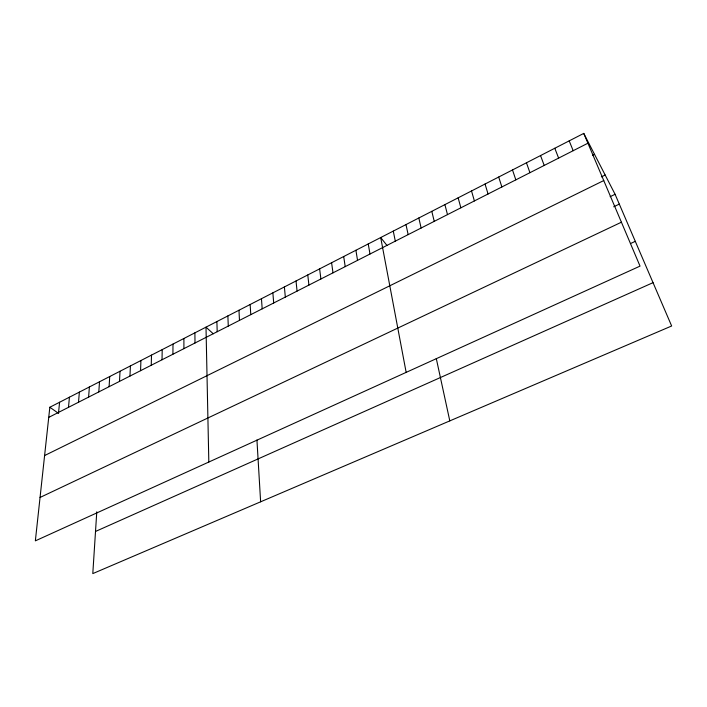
<?xml version="1.0" encoding="UTF-8"?>
<svg xmlns="http://www.w3.org/2000/svg" width="707" height="707" viewBox="0 0 707 707"><rect width="100%" height="100%" fill="white"/><g stroke="black" fill="none" stroke-linecap="round" stroke-linejoin="round"><path stroke-width="1.06" d="M172.915 354.234L172.994 344.079M162.027 359.775L162.203 349.612M151.245 365.254L151.51 355.1M140.56 370.689L140.914 360.535M129.973 376.071L130.415 365.917M119.492 381.4L120.022 371.255M109.099 386.685L109.718 376.531M96.779 511.824L92.794 573.598L671.65 325.989L615.081 194.284L583.752 133.402L49.835 407.25L35.35 540.855L640.029 266.115L583.752 133.402M98.803 391.917L99.51 381.771M88.605 397.104L89.391 386.959M78.504 402.239L79.37 392.102M68.491 407.329L69.436 397.193M58.566 412.375L59.591 402.248M48.739 417.377L587.915 143.212M592.616 155.293L594.525 154.329M601.418 176.865L605.165 175.018M44.594 455.555L603.751 180.559M610.141 196.687L615.081 194.284M613.694 206.789L619.297 204.102M40.052 497.454L621.418 222.21M630.423 243.597L635.293 241.334M95.507 531.461L653.038 282.659M49.835 407.25L58.663 413.462M213.267 333.792L206.002 327.147L208.821 462.033M387.047 245.541L380.693 237.552L406.154 372.377M569.197 140.87L573.183 150.706M554.801 148.258L558.618 158.112M540.546 155.567L544.204 165.447M526.45 162.796L529.941 172.694M512.504 169.954L515.836 179.87M498.7 177.033L501.873 186.966M485.037 184.032L488.06 193.992M471.525 190.97L474.397 200.938M458.145 197.827L460.867 207.814M444.906 204.623L447.487 214.619M431.8 211.34L434.239 221.353M418.827 217.995L421.133 228.025M436.281 358.502L449.802 420.886M405.986 224.579L408.151 234.618M393.278 231.101L395.31 241.149M368.232 243.942L370.008 254.016M355.904 250.269L357.548 260.353M343.69 256.535L345.21 266.627M331.592 262.739L332.997 272.84M319.617 268.881L320.907 278.982M307.766 274.961L308.932 285.071M296.021 280.979L297.073 291.107M284.391 286.945L285.328 297.073M272.867 292.857L273.697 302.994M261.457 298.708L262.182 308.844M250.154 304.505L250.773 314.65M256.941 439.993L260.627 501.802M238.966 310.249L239.479 320.395M227.875 315.932L228.281 326.086M216.89 321.57L217.199 331.716M194.893 332.847L195.008 343.001M183.9 338.485L183.908 348.648"/></g></svg>
